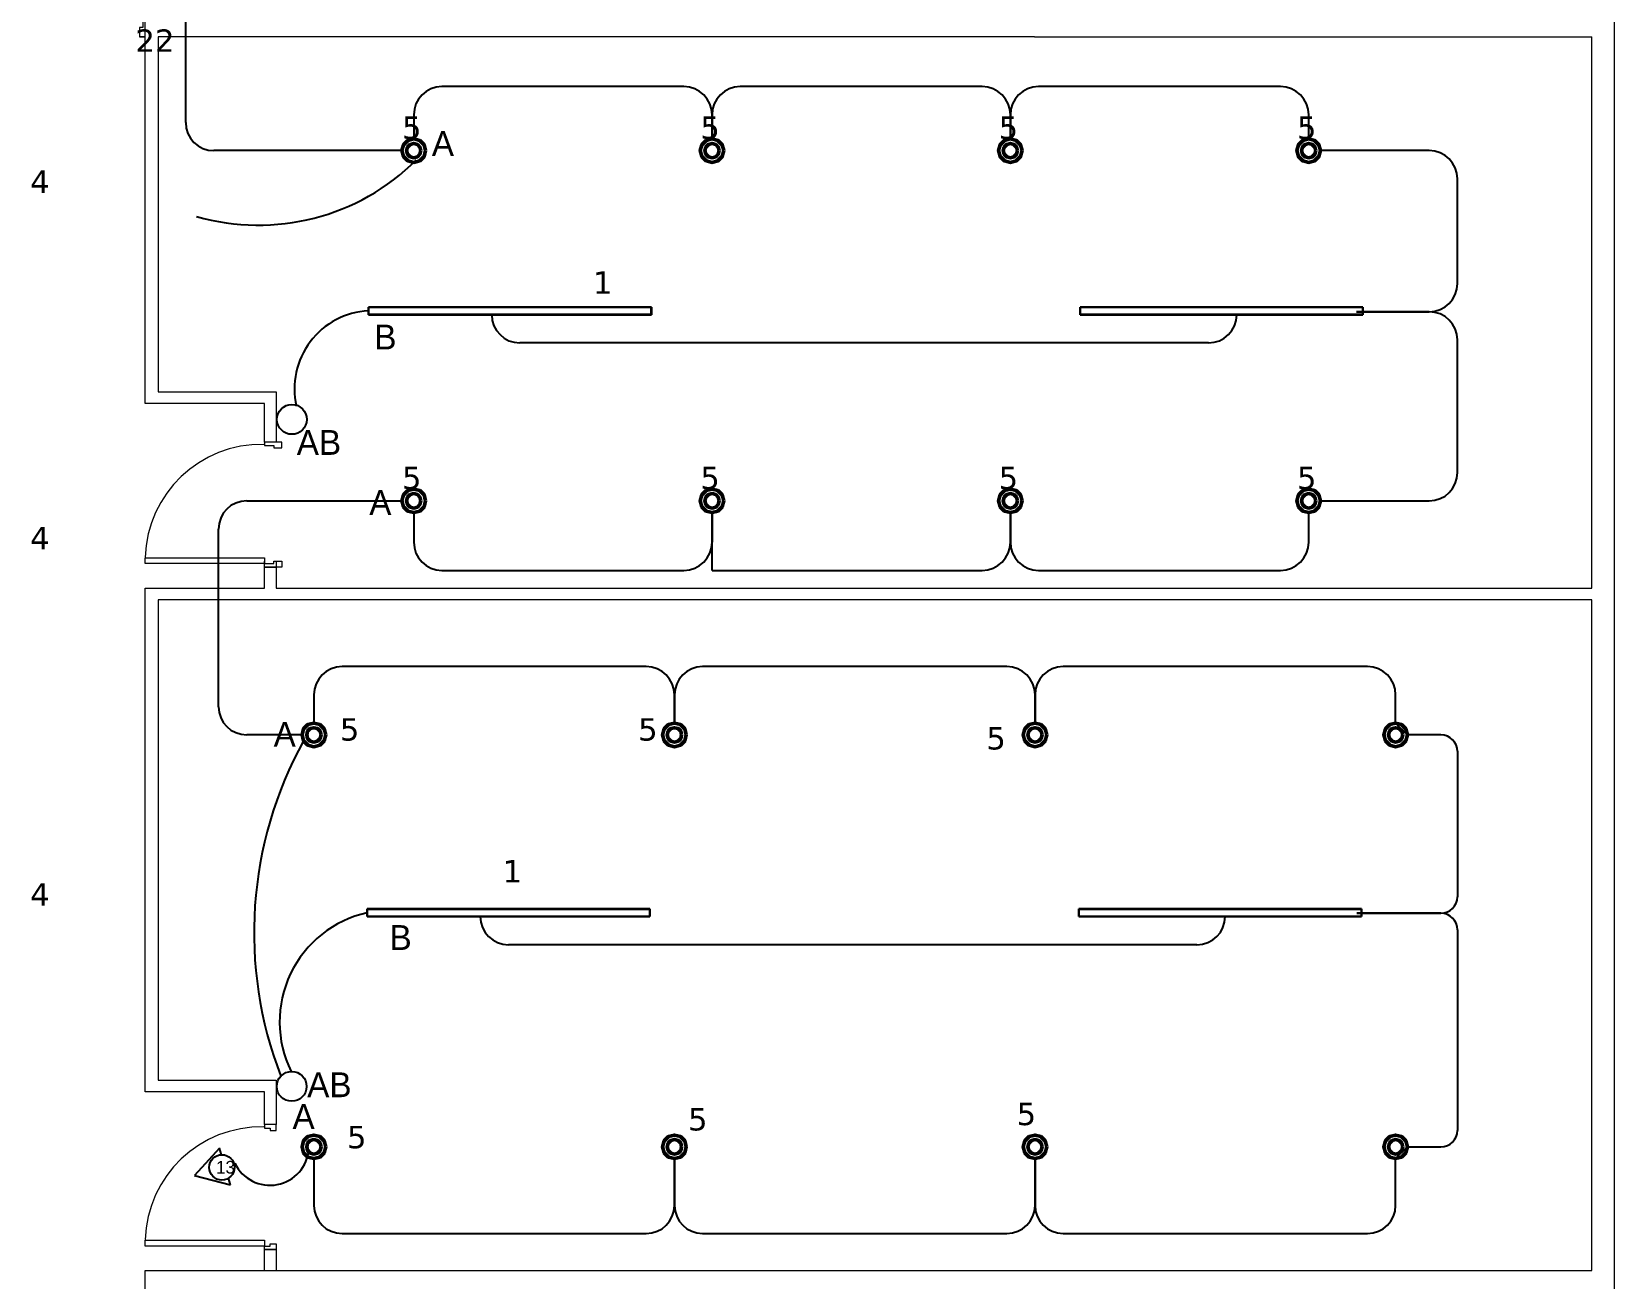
# Model space of a CAD drawing. Header units: inches. Extents: x -2 to 2474, y 1 to 287.
# Drawn here: x 128.01 to 152.08, y 199.27 to 218.24 of the extents above; entities that cross this region are included whole.
import ezdxf

# ---------------------------------------------------------------- set-up
doc = ezdxf.new("R2010")
doc.units = ezdxf.units.IN
doc.header["$MEASUREMENT"] = 0
doc.layers.add('0.25', color=4, linetype='Continuous')
doc.layers.add('PDF_0', color=7, linetype='Continuous')
doc.layers.add('BORDER', color=30, linetype='Continuous', lineweight=50)
for name, color, linetype, true_color in [('DLX_CALC', 3, 'Continuous', 0x00ff00), ('DLX_LUM', 7, 'Continuous', 0xffd400), ('DLX_LUMKEY_IDX', 7, 'Continuous', 0x969696), ('DLX_RESKEY_IDX', 7, 'Continuous', 0x707070)]:
    doc.layers.add(name, color=color, linetype=linetype, true_color=true_color)
doc.styles.add('TableTextStyle', font='')
doc.styles.get('TableTextStyle').set_extended_font_data('VERDANA.TTF')

# ---------------------------------------------------------------- blocks, each defined once
blk = doc.blocks.new('circuit')
at = {"color": 0, "lineweight": -2}
for p, q in [((39.528, 74.559), (39.228, 74.059)), ((39.828, 74.059), (39.528, 74.559)), ((39.228, 74.059), (39.334, 74.059)), ((39.721, 74.059), (39.828, 74.059))]:
    blk.add_line(p, q, dxfattribs=at)
blk.add_circle((39.528, 74.109), 0.2, dxfattribs=at)

msp = doc.modelspace()

# ---------------------------------------------------------------- linework, layer by layer
at = {"lineweight": 5}
for p, q in [((129.73988, 218.16319), (129.65104, 218.16319)), ((129.73988, 212.85571), (129.73988, 218.16319)), ((143.26181, 218.16319), (151.73744, 218.16319)), ((134.44857, 209.78174), (134.62626, 209.78174))]:
    msp.add_line(p, q, dxfattribs=at)
at = {"color": 3, "transparency": 33554585}
for centre in [(131.97073, 212.34741), (131.96741, 202.20571)]:
    msp.add_circle(centre, 0.22679, dxfattribs=at)
at = {"layer": '0.25'}
for p, q in [((130.35574, 216.86252), (130.35574, 219.65643)), ((137.93156, 217.40698), (134.25272, 217.40698)), ((142.46776, 217.40698), (138.78891, 217.40698)), ((147.00396, 217.40698), (143.32511, 217.40698)), ((133.82404, 216.9783), (133.82404, 216.6134)), ((138.36024, 216.9783), (138.36024, 216.6134)), ((138.36024, 216.6134), (138.36024, 216.9783)), ((142.89644, 216.9783), (142.89644, 216.6134)), ((142.89644, 216.6134), (142.89644, 216.9783)), ((147.43263, 216.6134), (147.43263, 216.9783)), ((133.64448, 216.43384), (130.78442, 216.43384)), ((149.26557, 216.43384), (147.61219, 216.43384)), ((149.69424, 214.41253), (149.69424, 216.00516)), ((149.26557, 213.98385), (148.16117, 213.98385)), ((148.16117, 213.98385), (149.26557, 213.98385)), ((145.90868, 213.51068), (135.43858, 213.51068)), ((149.69424, 211.53781), (149.69424, 213.55517)), ((131.2833, 211.10913), (133.64448, 211.10913)), ((147.61219, 211.10913), (149.26557, 211.10913)), ((133.82404, 210.92957), (133.82404, 210.4801)), ((138.36024, 210.05142), (138.36024, 210.92957)), ((138.36024, 210.92957), (138.36024, 210.4801)), ((142.89644, 210.4801), (142.89644, 210.92957)), ((142.89644, 210.92957), (142.89644, 210.4801)), ((147.43263, 210.4801), (147.43263, 210.92957)), ((130.85462, 207.97914), (130.85462, 210.68045)), ((134.25272, 210.05142), (137.93156, 210.05142)), ((138.36024, 210.05142), (142.46776, 210.05142)), ((143.32511, 210.05142), (147.00396, 210.05142)), ((137.35937, 208.58811), (132.73342, 208.58811)), ((142.84267, 208.58811), (138.21672, 208.58811)), ((148.32597, 208.58811), (143.70002, 208.58811)), ((132.30474, 208.15943), (132.30474, 207.73002)), ((137.78804, 208.15943), (137.78804, 207.73002)), ((137.78804, 207.73002), (137.78804, 208.15943)), ((143.27135, 208.15943), (143.27135, 207.73002)), ((143.27135, 207.73002), (143.27135, 208.15943)), ((148.75465, 207.73002), (148.75465, 208.15943)), ((148.93421, 207.55046), (148.75465, 207.73002)), ((132.12518, 207.55046), (131.2833, 207.55046)), ((149.44424, 207.55046), (148.93421, 207.55046)), ((149.69424, 207.30046), (149.69424, 205.08855)), ((149.44424, 204.83855), (148.1668, 204.83855)), ((148.1668, 204.83855), (149.44424, 204.83855)), ((149.69424, 204.58855), (149.69424, 201.53635)), ((145.73376, 204.35848), (135.26365, 204.35848)), ((148.75465, 201.10679), (148.93421, 201.28635)), ((148.93421, 201.28635), (149.44424, 201.28635)), ((132.30475, 201.10679), (132.30475, 200.39683)), ((137.78805, 200.39683), (137.78805, 201.10679)), ((137.78805, 201.10679), (137.78805, 200.39683)), ((143.27135, 200.39683), (143.27135, 201.10679)), ((143.27135, 201.10679), (143.27135, 200.39683)), ((148.75465, 200.39683), (148.75465, 201.10679)), ((132.73342, 199.96815), (137.35937, 199.96815)), ((138.21673, 199.96815), (142.84267, 199.96815)), ((143.70003, 199.96815), (148.32597, 199.96815))]:
    msp.add_line(p, q, dxfattribs=at)
for centre, radius, start, end in [((134.25272, 216.9783), 0.42868, 90, 180), ((137.93156, 216.9783), 0.42868, 0, 90), ((138.78891, 216.9783), 0.42868, 90, 180), ((142.46776, 216.9783), 0.42868, 0, 90), ((143.32511, 216.9783), 0.42868, 90, 180), ((147.00396, 216.9783), 0.42868, 0, 90), ((130.78442, 216.86252), 0.42868, 180, 270), ((149.26557, 216.00516), 0.42868, 0, 90), ((149.26557, 214.41253), 0.42868, 270, 0), ((149.26557, 213.55517), 0.42868, 0, 90), ((135.43858, 213.93936), 0.42868, 180, 270), ((145.90868, 213.93936), 0.42868, 270, 0), ((149.26557, 211.53781), 0.42868, 270, 0), ((131.2833, 210.68045), 0.42868, 90, 180), ((134.25272, 210.4801), 0.42868, 180, 270), ((137.93156, 210.4801), 0.42868, 270, 0), ((142.46776, 210.4801), 0.42868, 270, 0), ((143.32511, 210.4801), 0.42868, 180, 270), ((147.00396, 210.4801), 0.42868, 270, 360), ((132.73342, 208.15943), 0.42868, 90, 180), ((137.35937, 208.15943), 0.42868, 0, 90), ((138.21672, 208.15943), 0.42868, 90, 180), ((142.84267, 208.15943), 0.42868, 0, 90), ((143.70002, 208.15943), 0.42868, 90, 180), ((148.32597, 208.15943), 0.42868, 0, 90), ((131.2833, 207.97914), 0.42868, 180, 270), ((149.44424, 207.30046), 0.25, 0, 90), ((149.44424, 205.08855), 0.25, 270, 0), ((149.44424, 204.58855), 0.25, 0, 90), ((135.26365, 204.78716), 0.42868, 180, 270), ((145.73376, 204.78716), 0.42868, 270, 0), ((149.44424, 201.53635), 0.25, 270, 0), ((132.73342, 200.39683), 0.42868, 180, 270), ((137.35937, 200.39683), 0.42868, 270, 0), ((138.21673, 200.39683), 0.42868, 180, 270), ((142.84267, 200.39683), 0.42868, 270, 0), ((143.70003, 200.39683), 0.42868, 180, 270), ((148.32597, 200.39683), 0.42868, 270, 0)]:
    msp.add_arc(centre, radius, start, end, dxfattribs=at)
at = {"layer": 'BORDER', "color": 2}
for points in [[(134.0036, 216.43384), (133.97954, 216.52362), (133.91382, 216.58935), (133.82404, 216.6134), (133.73426, 216.58935), (133.66853, 216.52362), (133.64448, 216.43384), (133.66853, 216.34406), (133.73426, 216.27834), (133.82404, 216.25428), (133.91382, 216.27834), (133.97954, 216.34406)], [(138.5398, 216.43384), (138.51574, 216.52362), (138.45002, 216.58935), (138.36024, 216.6134), (138.27046, 216.58935), (138.20473, 216.52362), (138.18068, 216.43384), (138.20473, 216.34406), (138.27046, 216.27834), (138.36024, 216.25428), (138.45002, 216.27834), (138.51574, 216.34406)], [(143.076, 216.43384), (143.05194, 216.52362), (142.98622, 216.58935), (142.89644, 216.6134), (142.80666, 216.58935), (142.74093, 216.52362), (142.71688, 216.43384), (142.74093, 216.34406), (142.80666, 216.27834), (142.89644, 216.25428), (142.98622, 216.27834), (143.05194, 216.34406)], [(147.61219, 216.43384), (147.58814, 216.52362), (147.52241, 216.58935), (147.43263, 216.6134), (147.34285, 216.58935), (147.27713, 216.52362), (147.25307, 216.43384), (147.27713, 216.34406), (147.34285, 216.27834), (147.43263, 216.25428), (147.52241, 216.27834), (147.58814, 216.34406)], [(133.93315, 216.43384), (133.91853, 216.4884), (133.87859, 216.52834), (133.82404, 216.54295), (133.76948, 216.52834), (133.72954, 216.4884), (133.71493, 216.43384), (133.72954, 216.37929), (133.76948, 216.33935), (133.82404, 216.32473), (133.87859, 216.33935), (133.91853, 216.37929)], [(138.46935, 216.43384), (138.45473, 216.4884), (138.41479, 216.52834), (138.36024, 216.54295), (138.30568, 216.52834), (138.26574, 216.4884), (138.25113, 216.43384), (138.26574, 216.37929), (138.30568, 216.33935), (138.36024, 216.32473), (138.41479, 216.33935), (138.45473, 216.37929)], [(143.00555, 216.43384), (142.99093, 216.4884), (142.95099, 216.52834), (142.89644, 216.54295), (142.84188, 216.52834), (142.80194, 216.4884), (142.78732, 216.43384), (142.80194, 216.37929), (142.84188, 216.33935), (142.89644, 216.32473), (142.95099, 216.33935), (142.99093, 216.37929)], [(147.54174, 216.43384), (147.52713, 216.4884), (147.48719, 216.52834), (147.43263, 216.54295), (147.37808, 216.52834), (147.33814, 216.4884), (147.32352, 216.43384), (147.33814, 216.37929), (147.37808, 216.33935), (147.43263, 216.32473), (147.48719, 216.33935), (147.52713, 216.37929)], [(134.0036, 211.10913), (133.97954, 211.19891), (133.91382, 211.26463), (133.82404, 211.28869), (133.73426, 211.26463), (133.66853, 211.19891), (133.64448, 211.10913), (133.66853, 211.01935), (133.73426, 210.95362), (133.82404, 210.92957), (133.91382, 210.95362), (133.97954, 211.01935)], [(133.93315, 211.10913), (133.91853, 211.16368), (133.87859, 211.20362), (133.82404, 211.21824), (133.76948, 211.20362), (133.72954, 211.16368), (133.71493, 211.10913), (133.72954, 211.05457), (133.76948, 211.01463), (133.82404, 211.00002), (133.87859, 211.01463), (133.91853, 211.05457)], [(138.5398, 211.10913), (138.51574, 211.19891), (138.45002, 211.26463), (138.36024, 211.28869), (138.27046, 211.26463), (138.20473, 211.19891), (138.18068, 211.10913), (138.20473, 211.01935), (138.27046, 210.95362), (138.36024, 210.92957), (138.45002, 210.95362), (138.51574, 211.01935)], [(138.46935, 211.10913), (138.45473, 211.16368), (138.41479, 211.20362), (138.36024, 211.21824), (138.30568, 211.20362), (138.26574, 211.16368), (138.25113, 211.10913), (138.26574, 211.05457), (138.30568, 211.01463), (138.36024, 211.00002), (138.41479, 211.01463), (138.45473, 211.05457)], [(143.076, 211.10913), (143.05194, 211.19891), (142.98622, 211.26463), (142.89644, 211.28869), (142.80666, 211.26463), (142.74093, 211.19891), (142.71688, 211.10913), (142.74093, 211.01935), (142.80666, 210.95362), (142.89644, 210.92957), (142.98622, 210.95362), (143.05194, 211.01935)], [(143.00555, 211.10913), (142.99093, 211.16368), (142.95099, 211.20362), (142.89644, 211.21824), (142.84188, 211.20362), (142.80194, 211.16368), (142.78732, 211.10913), (142.80194, 211.05457), (142.84188, 211.01463), (142.89644, 211.00002), (142.95099, 211.01463), (142.99093, 211.05457)], [(147.61219, 211.10913), (147.58814, 211.19891), (147.52241, 211.26463), (147.43263, 211.28869), (147.34285, 211.26463), (147.27713, 211.19891), (147.25307, 211.10913), (147.27713, 211.01935), (147.34285, 210.95362), (147.43263, 210.92957), (147.52241, 210.95362), (147.58814, 211.01935)], [(147.54174, 211.10913), (147.52713, 211.16368), (147.48719, 211.20362), (147.43263, 211.21824), (147.37808, 211.20362), (147.33814, 211.16368), (147.32352, 211.10913), (147.33814, 211.05457), (147.37808, 211.01463), (147.43263, 211.00002), (147.48719, 211.01463), (147.52713, 211.05457)], [(132.4843, 207.55046), (132.46025, 207.64024), (132.39452, 207.70596), (132.30474, 207.73002), (132.21496, 207.70596), (132.14924, 207.64024), (132.12518, 207.55046), (132.14924, 207.46068), (132.21496, 207.39495), (132.30474, 207.3709), (132.39452, 207.39495), (132.46025, 207.46068)], [(137.9676, 207.55046), (137.94355, 207.64024), (137.87782, 207.70596), (137.78804, 207.73002), (137.69826, 207.70596), (137.63254, 207.64024), (137.60848, 207.55046), (137.63254, 207.46068), (137.69826, 207.39495), (137.78804, 207.3709), (137.87782, 207.39495), (137.94355, 207.46068)], [(143.45091, 207.55046), (143.42685, 207.64024), (143.36113, 207.70596), (143.27135, 207.73002), (143.18157, 207.70596), (143.11584, 207.64024), (143.09179, 207.55046), (143.11584, 207.46068), (143.18157, 207.39495), (143.27135, 207.3709), (143.36113, 207.39495), (143.42685, 207.46068)], [(148.93421, 207.55046), (148.91015, 207.64024), (148.84443, 207.70596), (148.75465, 207.73002), (148.66487, 207.70596), (148.59914, 207.64024), (148.57509, 207.55046), (148.59914, 207.46068), (148.66487, 207.39495), (148.75465, 207.3709), (148.84443, 207.39495), (148.91015, 207.46068)], [(132.41385, 207.55046), (132.39923, 207.60501), (132.3593, 207.64495), (132.30474, 207.65957), (132.25019, 207.64495), (132.21025, 207.60501), (132.19563, 207.55046), (132.21025, 207.4959), (132.25019, 207.45596), (132.30474, 207.44135), (132.3593, 207.45596), (132.39923, 207.4959)], [(137.89715, 207.55046), (137.88254, 207.60501), (137.8426, 207.64495), (137.78804, 207.65957), (137.73349, 207.64495), (137.69355, 207.60501), (137.67893, 207.55046), (137.69355, 207.4959), (137.73349, 207.45596), (137.78804, 207.44135), (137.8426, 207.45596), (137.88254, 207.4959)], [(143.38046, 207.55046), (143.36584, 207.60501), (143.3259, 207.64495), (143.27135, 207.65957), (143.21679, 207.64495), (143.17685, 207.60501), (143.16223, 207.55046), (143.17685, 207.4959), (143.21679, 207.45596), (143.27135, 207.44135), (143.3259, 207.45596), (143.36584, 207.4959)], [(148.86376, 207.55046), (148.84914, 207.60501), (148.8092, 207.64495), (148.75465, 207.65957), (148.70009, 207.64495), (148.66015, 207.60501), (148.64554, 207.55046), (148.66015, 207.4959), (148.70009, 207.45596), (148.75465, 207.44135), (148.8092, 207.45596), (148.84914, 207.4959)], [(132.4843, 201.28635), (132.46025, 201.37613), (132.39452, 201.44185), (132.30474, 201.46591), (132.21496, 201.44185), (132.14924, 201.37613), (132.12518, 201.28635), (132.14924, 201.19657), (132.21496, 201.13084), (132.30474, 201.10679), (132.39452, 201.13084), (132.46025, 201.19657)], [(137.9676, 201.28635), (137.94355, 201.37613), (137.87782, 201.44185), (137.78804, 201.46591), (137.69826, 201.44185), (137.63254, 201.37613), (137.60848, 201.28635), (137.63254, 201.19657), (137.69826, 201.13084), (137.78804, 201.10679), (137.87782, 201.13084), (137.94355, 201.19657)], [(143.45091, 201.28635), (143.42685, 201.37613), (143.36113, 201.44185), (143.27135, 201.46591), (143.18157, 201.44185), (143.11584, 201.37613), (143.09179, 201.28635), (143.11584, 201.19657), (143.18157, 201.13084), (143.27135, 201.10679), (143.36113, 201.13084), (143.42685, 201.19657)], [(148.93421, 201.28635), (148.91015, 201.37613), (148.84443, 201.44185), (148.75465, 201.46591), (148.66487, 201.44185), (148.59914, 201.37613), (148.57509, 201.28635), (148.59914, 201.19657), (148.66487, 201.13084), (148.75465, 201.10679), (148.84443, 201.13084), (148.91015, 201.19657)], [(132.41385, 201.28635), (132.39923, 201.3409), (132.3593, 201.38084), (132.30474, 201.39546), (132.25019, 201.38084), (132.21025, 201.3409), (132.19563, 201.28635), (132.21025, 201.23179), (132.25019, 201.19185), (132.30474, 201.17724), (132.3593, 201.19185), (132.39923, 201.23179)], [(137.89715, 201.28635), (137.88254, 201.3409), (137.8426, 201.38084), (137.78804, 201.39546), (137.73349, 201.38084), (137.69355, 201.3409), (137.67893, 201.28635), (137.69355, 201.23179), (137.73349, 201.19185), (137.78804, 201.17724), (137.8426, 201.19185), (137.88254, 201.23179)], [(143.38046, 201.28635), (143.36584, 201.3409), (143.3259, 201.38084), (143.27135, 201.39546), (143.21679, 201.38084), (143.17685, 201.3409), (143.16223, 201.28635), (143.17685, 201.23179), (143.21679, 201.19185), (143.27135, 201.17724), (143.3259, 201.19185), (143.36584, 201.23179)], [(148.86376, 201.28635), (148.84914, 201.3409), (148.8092, 201.38084), (148.75465, 201.39546), (148.70009, 201.38084), (148.66015, 201.3409), (148.64554, 201.28635), (148.66015, 201.23179), (148.70009, 201.19185), (148.75465, 201.17724), (148.8092, 201.19185), (148.84914, 201.23179)]]:
    msp.add_lwpolyline(points, close=True, dxfattribs=at)
at = {"layer": 'Defpoints'}
msp.add_arc((131.63718, 201.2941), 0.59198, 205.707718, 355.922568, dxfattribs=at)
at = {"layer": 'DLX_CALC', "transparency": 33554585}
for centre, radius, start, end in [((131.46221, 218.70188), 3.40124, 253.926789, 314.881214), ((137.42848, 204.54078), 6.03293, 151.053437, 201.173323)]:
    msp.add_arc(centre, radius, start, end, dxfattribs=at)
at = {"layer": 'DLX_CALC'}
for centre, radius, start, end in [((133.19652, 212.81223), 1.18702, 92.958568, 192.780106), ((133.48239, 203.18674), 1.69874, 102.51367, 206.363236)]:
    msp.add_arc(centre, radius, start, end, dxfattribs=at)
at = {"layer": 'DLX_LUM'}
for points in [[(137.43709, 214.05626, 0), (133.13526, 214.05626, 0)], [(133.13526, 214.05626, 0), (133.13526, 214.05626, 0)], [(133.13526, 214.05626, 0), (137.43709, 214.05626, 0)], [(133.13526, 214.05626, 0), (133.13526, 213.93908, 0)], [(133.13526, 213.93908, 0), (133.13526, 214.05626, 0)], [(133.13526, 214.05626, 0), (133.13526, 214.05626, 0)], [(133.13526, 213.93908, 0), (133.13526, 214.05626, 0)], [(133.13526, 214.05626, 0), (137.43709, 214.05626, 0)], [(133.13526, 214.05626, 0), (133.13526, 213.93908, 0)], [(137.43709, 214.05626, 0), (133.13526, 214.05626, 0)], [(137.43425, 214.05248, 0), (133.13809, 214.05248, 0)], [(133.13809, 214.05248, 0), (133.13809, 213.94286, 0)], [(133.13809, 214.05248, 0), (137.43425, 214.05248, 0)], [(133.13809, 213.94286, 0), (133.13809, 214.05248, 0)], [(137.43425, 213.94286, 0), (137.43425, 214.05248, 0)], [(137.43425, 214.05248, 0), (137.43425, 213.94286, 0)], [(137.43709, 214.05626, 0), (137.43709, 214.05626, 0)], [(137.43709, 213.93908, 0), (137.43709, 214.05626, 0)], [(137.43709, 214.05626, 0), (137.43709, 214.05626, 0)], [(137.43709, 214.05626, 0), (137.43709, 213.93908, 0)], [(137.43709, 214.05626, 0), (137.43709, 213.93908, 0)], [(137.43709, 213.93908, 0), (137.43709, 214.05626, 0)], [(148.2578, 214.05626, 0), (143.95597, 214.05626, 0)], [(143.95597, 214.05626, 0), (143.95597, 214.05626, 0)], [(143.95597, 214.05626, 0), (148.2578, 214.05626, 0)], [(143.95597, 214.05626, 0), (143.95597, 213.93908, 0)], [(143.95597, 213.93908, 0), (143.95597, 214.05626, 0)], [(143.95597, 214.05626, 0), (143.95597, 214.05626, 0)], [(143.95597, 213.93908, 0), (143.95597, 214.05626, 0)], [(143.95597, 214.05626, 0), (148.2578, 214.05626, 0)], [(143.95597, 214.05626, 0), (143.95597, 213.93908, 0)], [(148.2578, 214.05626, 0), (143.95597, 214.05626, 0)], [(148.25496, 214.05248, 0), (143.95881, 214.05248, 0)], [(143.95881, 214.05248, 0), (143.95881, 213.94286, 0)], [(143.95881, 214.05248, 0), (148.25496, 214.05248, 0)], [(143.95881, 213.94286, 0), (143.95881, 214.05248, 0)], [(148.25496, 213.94286, 0), (148.25496, 214.05248, 0)], [(148.25496, 214.05248, 0), (148.25496, 213.94286, 0)], [(148.2578, 214.05626, 0), (148.2578, 214.05626, 0)], [(148.2578, 213.93908, 0), (148.2578, 214.05626, 0)], [(148.2578, 214.05626, 0), (148.2578, 214.05626, 0)], [(148.2578, 214.05626, 0), (148.2578, 213.93908, 0)], [(148.2578, 214.05626, 0), (148.2578, 213.93908, 0)], [(148.2578, 213.93908, 0), (148.2578, 214.05626, 0)], [(133.13526, 213.93908, 0), (133.13526, 213.93908, 0)], [(133.13526, 213.93908, 0), (137.43709, 213.93908, 0)], [(137.43709, 213.93908, 0), (133.13526, 213.93908, 0)], [(133.13526, 213.93908, 0), (133.13526, 213.93908, 0)], [(137.43709, 213.93908, 0), (133.13526, 213.93908, 0)], [(133.13526, 213.93908, 0), (137.43709, 213.93908, 0)], [(133.13809, 213.94286, 0), (137.43425, 213.94286, 0)], [(137.43425, 213.94286, 0), (133.13809, 213.94286, 0)], [(137.43709, 213.93908, 0), (137.43709, 213.93908, 0)], [(137.43709, 213.93908, 0), (137.43709, 213.93908, 0)], [(143.95597, 213.93908, 0), (143.95597, 213.93908, 0)], [(143.95597, 213.93908, 0), (148.2578, 213.93908, 0)], [(148.2578, 213.93908, 0), (143.95597, 213.93908, 0)], [(143.95597, 213.93908, 0), (143.95597, 213.93908, 0)], [(148.2578, 213.93908, 0), (143.95597, 213.93908, 0)], [(143.95597, 213.93908, 0), (148.2578, 213.93908, 0)], [(143.95881, 213.94286, 0), (148.25496, 213.94286, 0)], [(148.25496, 213.94286, 0), (143.95881, 213.94286, 0)], [(148.2578, 213.93908, 0), (148.2578, 213.93908, 0)], [(148.2578, 213.93908, 0), (148.2578, 213.93908, 0)], [(137.41615, 204.90434, 0), (133.11432, 204.90434, 0)], [(133.11432, 204.90434, 0), (133.11432, 204.90434, 0)], [(133.11432, 204.90434, 0), (137.41615, 204.90434, 0)], [(133.11432, 204.90434, 0), (133.11432, 204.78716, 0)], [(133.11432, 204.78716, 0), (133.11432, 204.90434, 0)], [(133.11432, 204.90434, 0), (133.11432, 204.90434, 0)], [(133.11432, 204.78716, 0), (133.11432, 204.90434, 0)], [(133.11432, 204.90434, 0), (137.41615, 204.90434, 0)], [(133.11432, 204.90434, 0), (133.11432, 204.78716, 0)], [(137.41615, 204.90434, 0), (133.11432, 204.90434, 0)], [(137.41331, 204.90056, 0), (133.11715, 204.90056, 0)], [(133.11715, 204.90056, 0), (133.11715, 204.79094, 0)], [(133.11715, 204.90056, 0), (137.41331, 204.90056, 0)], [(133.11715, 204.79094, 0), (133.11715, 204.90056, 0)], [(137.41331, 204.79094, 0), (137.41331, 204.90056, 0)], [(137.41331, 204.90056, 0), (137.41331, 204.79094, 0)], [(137.41615, 204.90434, 0), (137.41615, 204.90434, 0)], [(137.41615, 204.78716, 0), (137.41615, 204.90434, 0)], [(137.41615, 204.90434, 0), (137.41615, 204.90434, 0)], [(137.41615, 204.90434, 0), (137.41615, 204.78716, 0)], [(137.41615, 204.90434, 0), (137.41615, 204.78716, 0)], [(137.41615, 204.78716, 0), (137.41615, 204.90434, 0)], [(148.23686, 204.90434, 0), (143.93503, 204.90434, 0)], [(143.93503, 204.90434, 0), (143.93503, 204.90434, 0)], [(143.93503, 204.90434, 0), (148.23686, 204.90434, 0)], [(143.93503, 204.90434, 0), (143.93503, 204.78716, 0)], [(143.93503, 204.78716, 0), (143.93503, 204.90434, 0)], [(143.93503, 204.90434, 0), (143.93503, 204.90434, 0)], [(143.93503, 204.78716, 0), (143.93503, 204.90434, 0)], [(143.93503, 204.90434, 0), (148.23686, 204.90434, 0)], [(143.93503, 204.90434, 0), (143.93503, 204.78716, 0)], [(148.23686, 204.90434, 0), (143.93503, 204.90434, 0)], [(148.23402, 204.90056, 0), (143.93787, 204.90056, 0)], [(143.93787, 204.90056, 0), (143.93787, 204.79094, 0)], [(143.93787, 204.90056, 0), (148.23402, 204.90056, 0)], [(143.93787, 204.79094, 0), (143.93787, 204.90056, 0)], [(148.23402, 204.79094, 0), (148.23402, 204.90056, 0)], [(148.23402, 204.90056, 0), (148.23402, 204.79094, 0)], [(148.23686, 204.90434, 0), (148.23686, 204.90434, 0)], [(148.23686, 204.78716, 0), (148.23686, 204.90434, 0)], [(148.23686, 204.90434, 0), (148.23686, 204.90434, 0)], [(148.23686, 204.90434, 0), (148.23686, 204.78716, 0)], [(148.23686, 204.90434, 0), (148.23686, 204.78716, 0)], [(148.23686, 204.78716, 0), (148.23686, 204.90434, 0)], [(133.11432, 204.78716, 0), (133.11432, 204.78716, 0)], [(133.11432, 204.78716, 0), (137.41615, 204.78716, 0)], [(137.41615, 204.78716, 0), (133.11432, 204.78716, 0)], [(133.11432, 204.78716, 0), (133.11432, 204.78716, 0)], [(137.41615, 204.78716, 0), (133.11432, 204.78716, 0)], [(133.11432, 204.78716, 0), (137.41615, 204.78716, 0)], [(133.11715, 204.79094, 0), (137.41331, 204.79094, 0)], [(137.41331, 204.79094, 0), (133.11715, 204.79094, 0)], [(137.41615, 204.78716, 0), (137.41615, 204.78716, 0)], [(137.41615, 204.78716, 0), (137.41615, 204.78716, 0)], [(143.93503, 204.78716, 0), (143.93503, 204.78716, 0)], [(143.93503, 204.78716, 0), (148.23686, 204.78716, 0)], [(148.23686, 204.78716, 0), (143.93503, 204.78716, 0)], [(143.93503, 204.78716, 0), (143.93503, 204.78716, 0)], [(148.23686, 204.78716, 0), (143.93503, 204.78716, 0)], [(143.93503, 204.78716, 0), (148.23686, 204.78716, 0)], [(143.93787, 204.79094, 0), (148.23402, 204.79094, 0)], [(148.23402, 204.79094, 0), (143.93787, 204.79094, 0)], [(148.23686, 204.78716, 0), (148.23686, 204.78716, 0)], [(148.23686, 204.78716, 0), (148.23686, 204.78716, 0)], [(132.21496, 201.44185, 0), (132.14924, 201.37612, 0)], [(132.14924, 201.37612, 0), (132.21496, 201.44185, 0)], [(132.14924, 201.37612, 0), (132.21496, 201.44185, 0)], [(132.21496, 201.44185, 0), (132.14924, 201.37612, 0)], [(132.30474, 201.4659, 0), (132.21496, 201.44185, 0)], [(132.21496, 201.44185, 0), (132.30474, 201.4659, 0)], [(132.21496, 201.44185, 0), (132.30474, 201.4659, 0)], [(132.30474, 201.4659, 0), (132.21496, 201.44185, 0)], [(132.21496, 201.44185, 0), (132.21496, 201.44185, 0)], [(132.21496, 201.44185, 0), (132.21496, 201.44185, 0)], [(132.39452, 201.44185, 0), (132.30474, 201.4659, 0)], [(132.30474, 201.4659, 0), (132.30474, 201.4659, 0)], [(132.30474, 201.4659, 0), (132.39452, 201.44185, 0)], [(132.30474, 201.4659, 0), (132.30474, 201.4659, 0)], [(132.30474, 201.4659, 0), (132.39452, 201.44185, 0)], [(132.39452, 201.44185, 0), (132.30474, 201.4659, 0)], [(132.39452, 201.44185, 0), (132.39452, 201.44185, 0)], [(132.46024, 201.37612, 0), (132.39452, 201.44185, 0)], [(132.39452, 201.44185, 0), (132.39452, 201.44185, 0)], [(132.39452, 201.44185, 0), (132.46024, 201.37612, 0)], [(132.39452, 201.44185, 0), (132.46024, 201.37612, 0)], [(132.46024, 201.37612, 0), (132.39452, 201.44185, 0)], [(137.69826, 201.44185, 0), (137.63254, 201.37612, 0)], [(137.63254, 201.37612, 0), (137.69826, 201.44185, 0)], [(137.63254, 201.37612, 0), (137.69826, 201.44185, 0)], [(137.69826, 201.44185, 0), (137.63254, 201.37612, 0)], [(137.78804, 201.4659, 0), (137.69826, 201.44185, 0)], [(137.69826, 201.44185, 0), (137.78804, 201.4659, 0)], [(137.69826, 201.44185, 0), (137.78804, 201.4659, 0)], [(137.78804, 201.4659, 0), (137.69826, 201.44185, 0)], [(137.69826, 201.44185, 0), (137.69826, 201.44185, 0)], [(137.69826, 201.44185, 0), (137.69826, 201.44185, 0)], [(137.87782, 201.44185, 0), (137.78804, 201.4659, 0)], [(137.78804, 201.4659, 0), (137.78804, 201.4659, 0)], [(137.78804, 201.4659, 0), (137.87782, 201.44185, 0)], [(137.78804, 201.4659, 0), (137.78804, 201.4659, 0)], [(137.78804, 201.4659, 0), (137.87782, 201.44185, 0)], [(137.87782, 201.44185, 0), (137.78804, 201.4659, 0)], [(137.87782, 201.44185, 0), (137.87782, 201.44185, 0)], [(137.94354, 201.37612, 0), (137.87782, 201.44185, 0)], [(137.87782, 201.44185, 0), (137.87782, 201.44185, 0)], [(137.87782, 201.44185, 0), (137.94354, 201.37612, 0)], [(137.87782, 201.44185, 0), (137.94354, 201.37612, 0)], [(137.94354, 201.37612, 0), (137.87782, 201.44185, 0)], [(143.18157, 201.44185, 0), (143.11584, 201.37612, 0)], [(143.11584, 201.37612, 0), (143.18157, 201.44185, 0)], [(143.11584, 201.37612, 0), (143.18157, 201.44185, 0)], [(143.18157, 201.44185, 0), (143.11584, 201.37612, 0)], [(143.27135, 201.4659, 0), (143.18157, 201.44185, 0)], [(143.18157, 201.44185, 0), (143.27135, 201.4659, 0)], [(143.18157, 201.44185, 0), (143.27135, 201.4659, 0)], [(143.27135, 201.4659, 0), (143.18157, 201.44185, 0)], [(143.18157, 201.44185, 0), (143.18157, 201.44185, 0)], [(143.18157, 201.44185, 0), (143.18157, 201.44185, 0)], [(143.36113, 201.44185, 0), (143.27135, 201.4659, 0)], [(143.27135, 201.4659, 0), (143.27135, 201.4659, 0)], [(143.27135, 201.4659, 0), (143.36113, 201.44185, 0)], [(143.27135, 201.4659, 0), (143.27135, 201.4659, 0)], [(143.27135, 201.4659, 0), (143.36113, 201.44185, 0)], [(143.36113, 201.44185, 0), (143.27135, 201.4659, 0)], [(143.36113, 201.44185, 0), (143.36113, 201.44185, 0)], [(143.42685, 201.37612, 0), (143.36113, 201.44185, 0)], [(143.36113, 201.44185, 0), (143.36113, 201.44185, 0)], [(143.36113, 201.44185, 0), (143.42685, 201.37612, 0)], [(143.36113, 201.44185, 0), (143.42685, 201.37612, 0)], [(143.42685, 201.37612, 0), (143.36113, 201.44185, 0)], [(148.66487, 201.44185, 0), (148.59914, 201.37612, 0)], [(148.59914, 201.37612, 0), (148.66487, 201.44185, 0)], [(148.59914, 201.37612, 0), (148.66487, 201.44185, 0)], [(148.66487, 201.44185, 0), (148.59914, 201.37612, 0)], [(148.75465, 201.4659, 0), (148.66487, 201.44185, 0)], [(148.66487, 201.44185, 0), (148.75465, 201.4659, 0)], [(148.66487, 201.44185, 0), (148.75465, 201.4659, 0)], [(148.75465, 201.4659, 0), (148.66487, 201.44185, 0)], [(148.66487, 201.44185, 0), (148.66487, 201.44185, 0)], [(148.66487, 201.44185, 0), (148.66487, 201.44185, 0)], [(148.84443, 201.44185, 0), (148.75465, 201.4659, 0)], [(148.75465, 201.4659, 0), (148.75465, 201.4659, 0)], [(148.75465, 201.4659, 0), (148.84443, 201.44185, 0)], [(148.75465, 201.4659, 0), (148.75465, 201.4659, 0)], [(148.75465, 201.4659, 0), (148.84443, 201.44185, 0)], [(148.84443, 201.44185, 0), (148.75465, 201.4659, 0)], [(148.84443, 201.44185, 0), (148.84443, 201.44185, 0)], [(148.91015, 201.37612, 0), (148.84443, 201.44185, 0)], [(148.84443, 201.44185, 0), (148.84443, 201.44185, 0)], [(148.84443, 201.44185, 0), (148.91015, 201.37612, 0)], [(148.84443, 201.44185, 0), (148.91015, 201.37612, 0)], [(148.91015, 201.37612, 0), (148.84443, 201.44185, 0)], [(132.14924, 201.37612, 0), (132.12518, 201.28635, 0)], [(132.12518, 201.28635, 0), (132.14924, 201.37612, 0)], [(132.12518, 201.28635, 0), (132.14924, 201.37612, 0)], [(132.14924, 201.37612, 0), (132.12518, 201.28635, 0)], [(132.12518, 201.28635, 0), (132.12518, 201.28635, 0)], [(132.12518, 201.28635, 0), (132.14924, 201.19657, 0)], [(132.14924, 201.19657, 0), (132.12518, 201.28635, 0)], [(132.12518, 201.28635, 0), (132.12518, 201.28635, 0)], [(132.14924, 201.19657, 0), (132.12518, 201.28635, 0)], [(132.12518, 201.28635, 0), (132.14924, 201.19657, 0)], [(132.14924, 201.37612, 0), (132.14924, 201.37612, 0)], [(132.14924, 201.37612, 0), (132.14924, 201.37612, 0)], [(132.20817, 201.3421, 0), (132.19323, 201.28635, 0)], [(132.19323, 201.28635, 0), (132.20817, 201.3421, 0)], [(132.19323, 201.28635, 0), (132.20817, 201.23059, 0)], [(132.20817, 201.23059, 0), (132.19323, 201.28635, 0)], [(132.24899, 201.38292, 0), (132.20817, 201.3421, 0)], [(132.20817, 201.3421, 0), (132.24899, 201.38292, 0)], [(132.20817, 201.23059, 0), (132.24899, 201.18977, 0)], [(132.24899, 201.18977, 0), (132.20817, 201.23059, 0)], [(132.30474, 201.39786, 0), (132.24899, 201.38292, 0)], [(132.24899, 201.38292, 0), (132.30474, 201.39786, 0)], [(132.3605, 201.38292, 0), (132.30474, 201.39786, 0)], [(132.30474, 201.39786, 0), (132.3605, 201.38292, 0)], [(132.40131, 201.3421, 0), (132.3605, 201.38292, 0)], [(132.3605, 201.38292, 0), (132.40131, 201.3421, 0)], [(132.3605, 201.18977, 0), (132.40131, 201.23059, 0)], [(132.40131, 201.23059, 0), (132.3605, 201.18977, 0)], [(132.41625, 201.28635, 0), (132.40131, 201.3421, 0)], [(132.40131, 201.3421, 0), (132.41625, 201.28635, 0)], [(132.40131, 201.23059, 0), (132.41625, 201.28635, 0)], [(132.41625, 201.28635, 0), (132.40131, 201.23059, 0)], [(132.4843, 201.28635, 0), (132.46024, 201.37612, 0)], [(132.46024, 201.37612, 0), (132.46024, 201.37612, 0)], [(132.46024, 201.37612, 0), (132.4843, 201.28635, 0)], [(132.46024, 201.37612, 0), (132.46024, 201.37612, 0)], [(132.46024, 201.37612, 0), (132.4843, 201.28635, 0)], [(132.4843, 201.28635, 0), (132.46024, 201.37612, 0)], [(132.46024, 201.19657, 0), (132.4843, 201.28635, 0)], [(132.4843, 201.28635, 0), (132.46024, 201.19657, 0)], [(132.4843, 201.28635, 0), (132.46024, 201.19657, 0)], [(132.46024, 201.19657, 0), (132.4843, 201.28635, 0)], [(132.4843, 201.28635, 0), (132.4843, 201.28635, 0)], [(132.4843, 201.28635, 0), (132.4843, 201.28635, 0)], [(137.63254, 201.37612, 0), (137.60848, 201.28635, 0)], [(137.60848, 201.28635, 0), (137.63254, 201.37612, 0)], [(137.60848, 201.28635, 0), (137.63254, 201.37612, 0)], [(137.63254, 201.37612, 0), (137.60848, 201.28635, 0)], [(137.60848, 201.28635, 0), (137.60848, 201.28635, 0)], [(137.60848, 201.28635, 0), (137.63254, 201.19657, 0)], [(137.63254, 201.19657, 0), (137.60848, 201.28635, 0)], [(137.60848, 201.28635, 0), (137.60848, 201.28635, 0)], [(137.63254, 201.19657, 0), (137.60848, 201.28635, 0)], [(137.60848, 201.28635, 0), (137.63254, 201.19657, 0)], [(137.63254, 201.37612, 0), (137.63254, 201.37612, 0)], [(137.63254, 201.37612, 0), (137.63254, 201.37612, 0)], [(137.69147, 201.3421, 0), (137.67653, 201.28635, 0)], [(137.67653, 201.28635, 0), (137.69147, 201.3421, 0)], [(137.67653, 201.28635, 0), (137.69147, 201.23059, 0)], [(137.69147, 201.23059, 0), (137.67653, 201.28635, 0)], [(137.73229, 201.38292, 0), (137.69147, 201.3421, 0)], [(137.69147, 201.3421, 0), (137.73229, 201.38292, 0)], [(137.69147, 201.23059, 0), (137.73229, 201.18977, 0)], [(137.73229, 201.18977, 0), (137.69147, 201.23059, 0)], [(137.78804, 201.39786, 0), (137.73229, 201.38292, 0)], [(137.73229, 201.38292, 0), (137.78804, 201.39786, 0)], [(137.8438, 201.38292, 0), (137.78804, 201.39786, 0)], [(137.78804, 201.39786, 0), (137.8438, 201.38292, 0)], [(137.88462, 201.3421, 0), (137.8438, 201.38292, 0)], [(137.8438, 201.38292, 0), (137.88462, 201.3421, 0)], [(137.8438, 201.18977, 0), (137.88462, 201.23059, 0)], [(137.88462, 201.23059, 0), (137.8438, 201.18977, 0)], [(137.89955, 201.28635, 0), (137.88462, 201.3421, 0)], [(137.88462, 201.3421, 0), (137.89955, 201.28635, 0)], [(137.88462, 201.23059, 0), (137.89955, 201.28635, 0)], [(137.89955, 201.28635, 0), (137.88462, 201.23059, 0)], [(137.9676, 201.28635, 0), (137.94354, 201.37612, 0)], [(137.94354, 201.37612, 0), (137.94354, 201.37612, 0)], [(137.94354, 201.37612, 0), (137.9676, 201.28635, 0)], [(137.94354, 201.37612, 0), (137.94354, 201.37612, 0)], [(137.94354, 201.37612, 0), (137.9676, 201.28635, 0)], [(137.9676, 201.28635, 0), (137.94354, 201.37612, 0)], [(137.94354, 201.19657, 0), (137.9676, 201.28635, 0)], [(137.9676, 201.28635, 0), (137.94354, 201.19657, 0)], [(137.9676, 201.28635, 0), (137.94354, 201.19657, 0)], [(137.94354, 201.19657, 0), (137.9676, 201.28635, 0)], [(137.9676, 201.28635, 0), (137.9676, 201.28635, 0)], [(137.9676, 201.28635, 0), (137.9676, 201.28635, 0)], [(143.11584, 201.37612, 0), (143.09179, 201.28635, 0)], [(143.09179, 201.28635, 0), (143.11584, 201.37612, 0)], [(143.09179, 201.28635, 0), (143.11584, 201.37612, 0)], [(143.11584, 201.37612, 0), (143.09179, 201.28635, 0)], [(143.09179, 201.28635, 0), (143.09179, 201.28635, 0)], [(143.09179, 201.28635, 0), (143.11584, 201.19657, 0)], [(143.11584, 201.19657, 0), (143.09179, 201.28635, 0)], [(143.09179, 201.28635, 0), (143.09179, 201.28635, 0)], [(143.11584, 201.19657, 0), (143.09179, 201.28635, 0)], [(143.09179, 201.28635, 0), (143.11584, 201.19657, 0)], [(143.11584, 201.37612, 0), (143.11584, 201.37612, 0)], [(143.11584, 201.37612, 0), (143.11584, 201.37612, 0)], [(143.17477, 201.3421, 0), (143.15983, 201.28635, 0)], [(143.15983, 201.28635, 0), (143.17477, 201.3421, 0)], [(143.15983, 201.28635, 0), (143.17477, 201.23059, 0)], [(143.17477, 201.23059, 0), (143.15983, 201.28635, 0)], [(143.21558, 201.38292, 0), (143.17477, 201.3421, 0)], [(143.17477, 201.3421, 0), (143.21558, 201.38292, 0)], [(143.17477, 201.23059, 0), (143.21558, 201.18977, 0)], [(143.21558, 201.18977, 0), (143.17477, 201.23059, 0)], [(143.27135, 201.39786, 0), (143.21558, 201.38292, 0)], [(143.21558, 201.38292, 0), (143.27135, 201.39786, 0)], [(143.32711, 201.38292, 0), (143.27135, 201.39786, 0)], [(143.27135, 201.39786, 0), (143.32711, 201.38292, 0)], [(143.36792, 201.3421, 0), (143.32711, 201.38292, 0)], [(143.32711, 201.38292, 0), (143.36792, 201.3421, 0)], [(143.32711, 201.18977, 0), (143.36792, 201.23059, 0)], [(143.36792, 201.23059, 0), (143.32711, 201.18977, 0)], [(143.38286, 201.28635, 0), (143.36792, 201.3421, 0)], [(143.36792, 201.3421, 0), (143.38286, 201.28635, 0)], [(143.36792, 201.23059, 0), (143.38286, 201.28635, 0)], [(143.38286, 201.28635, 0), (143.36792, 201.23059, 0)], [(143.45091, 201.28635, 0), (143.42685, 201.37612, 0)], [(143.42685, 201.37612, 0), (143.42685, 201.37612, 0)], [(143.42685, 201.37612, 0), (143.45091, 201.28635, 0)], [(143.42685, 201.37612, 0), (143.42685, 201.37612, 0)], [(143.42685, 201.37612, 0), (143.45091, 201.28635, 0)], [(143.45091, 201.28635, 0), (143.42685, 201.37612, 0)], [(143.42685, 201.19657, 0), (143.45091, 201.28635, 0)], [(143.45091, 201.28635, 0), (143.42685, 201.19657, 0)], [(143.45091, 201.28635, 0), (143.42685, 201.19657, 0)], [(143.42685, 201.19657, 0), (143.45091, 201.28635, 0)], [(143.45091, 201.28635, 0), (143.45091, 201.28635, 0)], [(143.45091, 201.28635, 0), (143.45091, 201.28635, 0)], [(148.59914, 201.37612, 0), (148.57509, 201.28635, 0)], [(148.57509, 201.28635, 0), (148.59914, 201.37612, 0)], [(148.57509, 201.28635, 0), (148.59914, 201.37612, 0)], [(148.59914, 201.37612, 0), (148.57509, 201.28635, 0)], [(148.57509, 201.28635, 0), (148.57509, 201.28635, 0)], [(148.57509, 201.28635, 0), (148.59914, 201.19657, 0)], [(148.59914, 201.19657, 0), (148.57509, 201.28635, 0)], [(148.57509, 201.28635, 0), (148.57509, 201.28635, 0)], [(148.59914, 201.19657, 0), (148.57509, 201.28635, 0)], [(148.57509, 201.28635, 0), (148.59914, 201.19657, 0)], [(148.59914, 201.37612, 0), (148.59914, 201.37612, 0)], [(148.59914, 201.37612, 0), (148.59914, 201.37612, 0)], [(148.65807, 201.3421, 0), (148.64314, 201.28635, 0)], [(148.64314, 201.28635, 0), (148.65807, 201.3421, 0)], [(148.64314, 201.28635, 0), (148.65807, 201.23059, 0)], [(148.65807, 201.23059, 0), (148.64314, 201.28635, 0)], [(148.69888, 201.38292, 0), (148.65807, 201.3421, 0)], [(148.65807, 201.3421, 0), (148.69888, 201.38292, 0)], [(148.65807, 201.23059, 0), (148.69888, 201.18977, 0)], [(148.69888, 201.18977, 0), (148.65807, 201.23059, 0)], [(148.75465, 201.39786, 0), (148.69888, 201.38292, 0)], [(148.69888, 201.38292, 0), (148.75465, 201.39786, 0)], [(148.81041, 201.38292, 0), (148.75465, 201.39786, 0)], [(148.75465, 201.39786, 0), (148.81041, 201.38292, 0)], [(148.85122, 201.3421, 0), (148.81041, 201.38292, 0)], [(148.81041, 201.38292, 0), (148.85122, 201.3421, 0)], [(148.81041, 201.18977, 0), (148.85122, 201.23059, 0)], [(148.85122, 201.23059, 0), (148.81041, 201.18977, 0)], [(148.86616, 201.28635, 0), (148.85122, 201.3421, 0)], [(148.85122, 201.3421, 0), (148.86616, 201.28635, 0)], [(148.85122, 201.23059, 0), (148.86616, 201.28635, 0)], [(148.86616, 201.28635, 0), (148.85122, 201.23059, 0)], [(148.93421, 201.28635, 0), (148.91015, 201.37612, 0)], [(148.91015, 201.37612, 0), (148.91015, 201.37612, 0)], [(148.91015, 201.37612, 0), (148.93421, 201.28635, 0)], [(148.91015, 201.37612, 0), (148.91015, 201.37612, 0)], [(148.91015, 201.37612, 0), (148.93421, 201.28635, 0)], [(148.93421, 201.28635, 0), (148.91015, 201.37612, 0)], [(148.91015, 201.19657, 0), (148.93421, 201.28635, 0)], [(148.93421, 201.28635, 0), (148.91015, 201.19657, 0)], [(148.93421, 201.28635, 0), (148.91015, 201.19657, 0)], [(148.91015, 201.19657, 0), (148.93421, 201.28635, 0)], [(148.93421, 201.28635, 0), (148.93421, 201.28635, 0)], [(148.93421, 201.28635, 0), (148.93421, 201.28635, 0)], [(132.14924, 201.19657, 0), (132.14924, 201.19657, 0)], [(132.14924, 201.19657, 0), (132.21496, 201.13084, 0)], [(132.21496, 201.13084, 0), (132.14924, 201.19657, 0)], [(132.14924, 201.19657, 0), (132.14924, 201.19657, 0)], [(132.21496, 201.13084, 0), (132.14924, 201.19657, 0)], [(132.14924, 201.19657, 0), (132.21496, 201.13084, 0)], [(132.21496, 201.13084, 0), (132.21496, 201.13084, 0)], [(132.21496, 201.13084, 0), (132.30474, 201.10679, 0)], [(132.30474, 201.10679, 0), (132.21496, 201.13084, 0)], [(132.21496, 201.13084, 0), (132.21496, 201.13084, 0)], [(132.30474, 201.10679, 0), (132.21496, 201.13084, 0)], [(132.21496, 201.13084, 0), (132.30474, 201.10679, 0)], [(132.24899, 201.18977, 0), (132.30474, 201.17483, 0)], [(132.30474, 201.17483, 0), (132.24899, 201.18977, 0)], [(132.30474, 201.17483, 0), (132.3605, 201.18977, 0)], [(132.3605, 201.18977, 0), (132.30474, 201.17483, 0)], [(132.30474, 201.10679, 0), (132.39452, 201.13084, 0)], [(132.39452, 201.13084, 0), (132.30474, 201.10679, 0)], [(132.39452, 201.13084, 0), (132.30474, 201.10679, 0)], [(132.30474, 201.10679, 0), (132.39452, 201.13084, 0)], [(132.30474, 201.10679, 0), (132.30474, 201.10679, 0)], [(132.30474, 201.10679, 0), (132.30474, 201.10679, 0)], [(132.39452, 201.13084, 0), (132.46024, 201.19657, 0)], [(132.46024, 201.19657, 0), (132.39452, 201.13084, 0)], [(132.46024, 201.19657, 0), (132.39452, 201.13084, 0)], [(132.39452, 201.13084, 0), (132.46024, 201.19657, 0)], [(132.39452, 201.13084, 0), (132.39452, 201.13084, 0)], [(132.39452, 201.13084, 0), (132.39452, 201.13084, 0)], [(132.46024, 201.19657, 0), (132.46024, 201.19657, 0)], [(132.46024, 201.19657, 0), (132.46024, 201.19657, 0)], [(137.63254, 201.19657, 0), (137.63254, 201.19657, 0)], [(137.63254, 201.19657, 0), (137.69826, 201.13084, 0)], [(137.69826, 201.13084, 0), (137.63254, 201.19657, 0)], [(137.63254, 201.19657, 0), (137.63254, 201.19657, 0)], [(137.69826, 201.13084, 0), (137.63254, 201.19657, 0)], [(137.63254, 201.19657, 0), (137.69826, 201.13084, 0)], [(137.69826, 201.13084, 0), (137.69826, 201.13084, 0)], [(137.69826, 201.13084, 0), (137.78804, 201.10679, 0)], [(137.78804, 201.10679, 0), (137.69826, 201.13084, 0)], [(137.69826, 201.13084, 0), (137.69826, 201.13084, 0)], [(137.78804, 201.10679, 0), (137.69826, 201.13084, 0)], [(137.69826, 201.13084, 0), (137.78804, 201.10679, 0)], [(137.73229, 201.18977, 0), (137.78804, 201.17483, 0)], [(137.78804, 201.17483, 0), (137.73229, 201.18977, 0)], [(137.78804, 201.17483, 0), (137.8438, 201.18977, 0)], [(137.8438, 201.18977, 0), (137.78804, 201.17483, 0)], [(137.78804, 201.10679, 0), (137.87782, 201.13084, 0)], [(137.87782, 201.13084, 0), (137.78804, 201.10679, 0)], [(137.87782, 201.13084, 0), (137.78804, 201.10679, 0)], [(137.78804, 201.10679, 0), (137.87782, 201.13084, 0)], [(137.78804, 201.10679, 0), (137.78804, 201.10679, 0)], [(137.78804, 201.10679, 0), (137.78804, 201.10679, 0)], [(137.87782, 201.13084, 0), (137.94354, 201.19657, 0)], [(137.94354, 201.19657, 0), (137.87782, 201.13084, 0)], [(137.94354, 201.19657, 0), (137.87782, 201.13084, 0)], [(137.87782, 201.13084, 0), (137.94354, 201.19657, 0)], [(137.87782, 201.13084, 0), (137.87782, 201.13084, 0)], [(137.87782, 201.13084, 0), (137.87782, 201.13084, 0)], [(137.94354, 201.19657, 0), (137.94354, 201.19657, 0)], [(137.94354, 201.19657, 0), (137.94354, 201.19657, 0)], [(143.11584, 201.19657, 0), (143.11584, 201.19657, 0)], [(143.11584, 201.19657, 0), (143.18157, 201.13084, 0)], [(143.18157, 201.13084, 0), (143.11584, 201.19657, 0)], [(143.11584, 201.19657, 0), (143.11584, 201.19657, 0)], [(143.18157, 201.13084, 0), (143.11584, 201.19657, 0)], [(143.11584, 201.19657, 0), (143.18157, 201.13084, 0)], [(143.18157, 201.13084, 0), (143.18157, 201.13084, 0)], [(143.18157, 201.13084, 0), (143.27135, 201.10679, 0)], [(143.27135, 201.10679, 0), (143.18157, 201.13084, 0)], [(143.18157, 201.13084, 0), (143.18157, 201.13084, 0)], [(143.27135, 201.10679, 0), (143.18157, 201.13084, 0)], [(143.18157, 201.13084, 0), (143.27135, 201.10679, 0)], [(143.21558, 201.18977, 0), (143.27135, 201.17483, 0)], [(143.27135, 201.17483, 0), (143.21558, 201.18977, 0)], [(143.27135, 201.17483, 0), (143.32711, 201.18977, 0)], [(143.32711, 201.18977, 0), (143.27135, 201.17483, 0)], [(143.27135, 201.10679, 0), (143.36113, 201.13084, 0)], [(143.36113, 201.13084, 0), (143.27135, 201.10679, 0)], [(143.36113, 201.13084, 0), (143.27135, 201.10679, 0)], [(143.27135, 201.10679, 0), (143.36113, 201.13084, 0)], [(143.27135, 201.10679, 0), (143.27135, 201.10679, 0)], [(143.27135, 201.10679, 0), (143.27135, 201.10679, 0)], [(143.36113, 201.13084, 0), (143.42685, 201.19657, 0)], [(143.42685, 201.19657, 0), (143.36113, 201.13084, 0)], [(143.42685, 201.19657, 0), (143.36113, 201.13084, 0)], [(143.36113, 201.13084, 0), (143.42685, 201.19657, 0)], [(143.36113, 201.13084, 0), (143.36113, 201.13084, 0)], [(143.36113, 201.13084, 0), (143.36113, 201.13084, 0)], [(143.42685, 201.19657, 0), (143.42685, 201.19657, 0)], [(143.42685, 201.19657, 0), (143.42685, 201.19657, 0)], [(148.59914, 201.19657, 0), (148.59914, 201.19657, 0)], [(148.59914, 201.19657, 0), (148.66487, 201.13084, 0)], [(148.66487, 201.13084, 0), (148.59914, 201.19657, 0)], [(148.59914, 201.19657, 0), (148.59914, 201.19657, 0)], [(148.66487, 201.13084, 0), (148.59914, 201.19657, 0)], [(148.59914, 201.19657, 0), (148.66487, 201.13084, 0)], [(148.66487, 201.13084, 0), (148.66487, 201.13084, 0)], [(148.66487, 201.13084, 0), (148.75465, 201.10679, 0)], [(148.75465, 201.10679, 0), (148.66487, 201.13084, 0)], [(148.66487, 201.13084, 0), (148.66487, 201.13084, 0)], [(148.75465, 201.10679, 0), (148.66487, 201.13084, 0)], [(148.66487, 201.13084, 0), (148.75465, 201.10679, 0)], [(148.69888, 201.18977, 0), (148.75465, 201.17483, 0)], [(148.75465, 201.17483, 0), (148.69888, 201.18977, 0)], [(148.75465, 201.17483, 0), (148.81041, 201.18977, 0)], [(148.81041, 201.18977, 0), (148.75465, 201.17483, 0)], [(148.75465, 201.10679, 0), (148.84443, 201.13084, 0)], [(148.84443, 201.13084, 0), (148.75465, 201.10679, 0)], [(148.84443, 201.13084, 0), (148.75465, 201.10679, 0)], [(148.75465, 201.10679, 0), (148.84443, 201.13084, 0)], [(148.75465, 201.10679, 0), (148.75465, 201.10679, 0)], [(148.75465, 201.10679, 0), (148.75465, 201.10679, 0)], [(148.84443, 201.13084, 0), (148.91015, 201.19657, 0)], [(148.91015, 201.19657, 0), (148.84443, 201.13084, 0)], [(148.91015, 201.19657, 0), (148.84443, 201.13084, 0)], [(148.84443, 201.13084, 0), (148.91015, 201.19657, 0)], [(148.84443, 201.13084, 0), (148.84443, 201.13084, 0)], [(148.84443, 201.13084, 0), (148.84443, 201.13084, 0)], [(148.91015, 201.19657, 0), (148.91015, 201.19657, 0)], [(148.91015, 201.19657, 0), (148.91015, 201.19657, 0)]]:
    msp.add_polyline3d(points, dxfattribs=at)
at = {"layer": 'PDF_0', "lineweight": 5}
for points in [[(129.73988, 218.42972), (129.70435, 218.42972), (129.70435, 218.30534), (129.65104, 218.30534), (129.65104, 218.16319), (129.73988, 218.16319)], [(131.55228, 212.00282), (131.55228, 211.94951), (131.69443, 211.94951), (131.69443, 211.91397), (131.81881, 211.91397), (131.81881, 212.00282)], [(131.55228, 210.24372), (131.55228, 210.15488), (129.73988, 210.15488), (129.73988, 210.24372)], [(131.55228, 210.10157), (131.55228, 210.15488), (131.69443, 210.15488), (131.69443, 210.19042), (131.81881, 210.19042), (131.81881, 210.10157)], [(131.55228, 201.62594), (131.55228, 201.57263), (131.64113, 201.57263), (131.64113, 201.5371), (131.72997, 201.5371), (131.72997, 201.62594)], [(131.55228, 199.86685), (131.55228, 199.778), (129.73988, 199.778), (129.73988, 199.86685)], [(131.55228, 199.7247), (131.55228, 199.778), (131.64113, 199.778), (131.64113, 199.81354), (131.72997, 199.81354), (131.72997, 199.7247)]]:
    msp.add_lwpolyline(points, close=True, dxfattribs=at)
for points in [[(152.08038, 109.56671), (152.08038, 218.50613)], [(143.26181, 218.16319), (129.93534, 218.16319), (129.93534, 212.76687), (131.72997, 212.76687), (131.72997, 212.00282), (131.55228, 212.00282), (131.55228, 212.58918), (129.73988, 212.58918), (129.73988, 212.85571)], [(151.73744, 212.05612), (151.73744, 218.16319)], [(151.73744, 209.78174), (151.73744, 212.05612)], [(151.73744, 209.60405), (129.93534, 209.60405), (129.93534, 202.30115), (131.72997, 202.30115), (131.72997, 201.62594), (131.55228, 201.62594), (131.55228, 202.12346), (129.73988, 202.12346), (129.73988, 209.78174), (131.55228, 209.78174), (131.55228, 210.19042)], [(131.72997, 210.19042), (131.72997, 209.78174), (134.44857, 209.78174)], [(131.55228, 210.10157), (131.72997, 210.10157)], [(131.81881, 210.10157), (131.81881, 210.10157)], [(134.62626, 209.78174), (151.73744, 209.78174)], [(151.73744, 206.80212), (151.73744, 209.60405)], [(131.53452, 199.40486), (151.73744, 199.40486), (151.73744, 206.80212)], [(131.55228, 199.40486), (131.55228, 199.7247), (131.72997, 199.7247), (131.72997, 199.40486)], [(129.73988, 197.43254), (129.73988, 199.40486), (131.53452, 199.40486)]]:
    msp.add_lwpolyline(points, dxfattribs=at)
for centre in [(131.50785, 210.1993), (131.50785, 199.82243)]:
    msp.add_arc(centre, 1.76797, 88.873573, 178.264436, dxfattribs=at)

# ---------------------------------------------------------------- block references
at = {"layer": 'Defpoints', "color": 6, "lineweight": -2, "transparency": 33554585, "xscale": 0.963731590266726, "yscale": 0.963731590266726, "zscale": 0.963731590266726, "rotation": 106.5485237659736}
msp.add_blockref('circuit', (210.2196, 184.80053), dxfattribs=at)

# ---------------------------------------------------------------- texts
at = {"transparency": 33554585, "attachment_point": 1}
for s, insert, char_height in [('A', (134.09855, 216.73053), 0.37802), ('B', (133.22381, 213.78895), 0.37802), ('AB', (132.04476, 212.18612), 0.378016), ('A', (133.14723, 211.27132), 0.37802), ('A', (131.69289, 207.74798), 0.37802), ('B', (133.45551, 204.65831), 0.37802), ('AB', (132.20368, 202.41934), 0.378016), ('A', (131.98003, 201.93549), 0.37802), ('13', (130.81781, 201.07265), 0.192746)]:
    msp.add_mtext_dynamic_manual_height_columns(s, width=0.2779477, gutter_width=0.96373, heights=[0], dxfattribs=dict(at, insert=insert, char_height=char_height))
at = {"layer": 'DLX_LUMKEY_IDX', "style": 'TableTextStyle'}
for s, p in [('5', (133.64448, 216.6134)), ('5', (138.18068, 216.6134)), ('5', (142.71687, 216.6134)), ('5', (147.25307, 216.6134)), ('4', (127.99058, 215.79181)), ('1', (136.54917, 214.25689)), ('5', (133.64448, 211.28868)), ('5', (138.18068, 211.28868)), ('5', (142.71687, 211.28868)), ('5', (147.25307, 211.28868)), ('4', (127.99058, 210.37357)), ('5', (132.69943, 207.46392)), ('5', (137.23563, 207.46392)), ('5', (142.53, 207.32864)), ('1', (135.17502, 205.30583)), ('4', (127.99058, 204.95534)), ('5', (142.99071, 201.61669)), ('5', (137.9942, 201.53553)), ('5', (132.80814, 201.26498))]:
    msp.add_text(s, height=0.34021, dxfattribs=at).set_placement(p)
at = {"layer": 'DLX_RESKEY_IDX', "style": 'TableTextStyle'}
msp.add_text('22', height=0.340215, dxfattribs=at).set_placement((129.59145, 217.93703))

doc.saveas('drawing.dxf')
